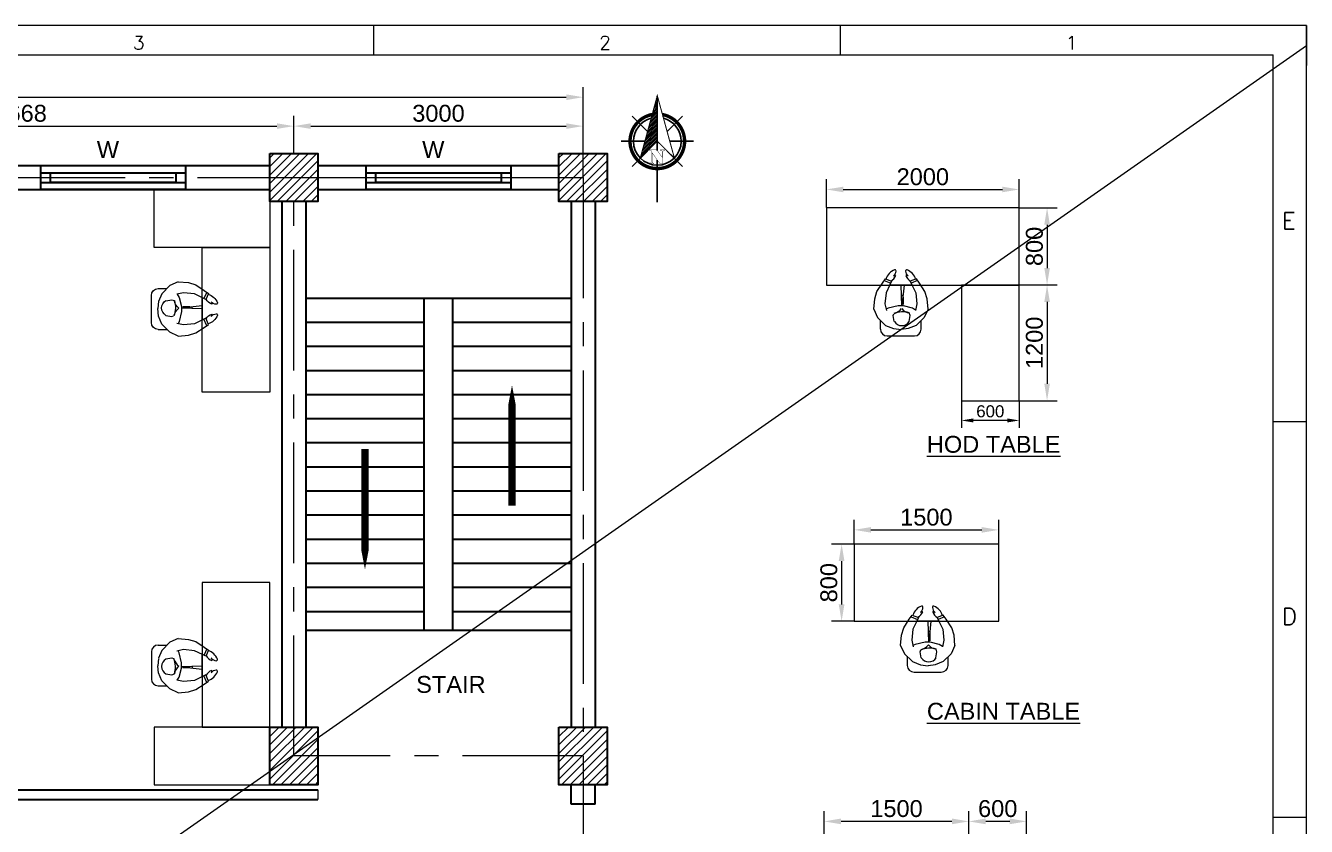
# Model space of a CAD drawing. Header units: millimetres. Extents: x 84042 to 113067, y -120347 to -99823.
# Drawn here: x 99782 to 113067, y -108129 to -99823 of the extents above; entities that cross this region are included whole.
import ezdxf
from ezdxf.enums import TextEntityAlignment as Align

# ---------------------------------------------------------------- set-up
doc = ezdxf.new("R2010")
doc.units = ezdxf.units.MM
doc.header["$MEASUREMENT"] = 0
doc.linetypes.add('CENTER', pattern=[2, 1.25, -0.25, 0.25, -0.25])
doc.layers.get('0').update_dxf_attribs({"color": 255, "lineweight": 25})
doc.layers.add('ceco.net 1', color=7, linetype='Continuous')
for name, color, linetype, lineweight in [('CEN-1', 1, 'CENTER', 18), ('DIM', 7, 'Continuous', 20), ('DIMLINE', 10, 'Continuous', 18), ('MAIN', 3, 'Continuous', 30), ('MAIN-4', 6, 'Continuous', 30), ('SEC', 253, 'Continuous', 15), ('TEXT', 4, 'Continuous', 13), ('TEXT-1', 7, 'Continuous', 20)]:
    doc.layers.add(name, color=color, linetype=linetype, lineweight=lineweight)
doc.styles.add('ROMANS', font='romans.shx')
doc.styles.get("Standard").update_dxf_attribs({"font": ''})
doc.styles.get('Standard').set_extended_font_data('Arial')
doc.dimstyles.new('DIM-50', dxfattribs={"dimscale": 50, "dimtxt": 2.5, "dimasz": 2.5, "dimexe": 1.5, "dimexo": 0.05, "dimgap": 0.6, "dimtad": 1, "dimzin": 9, "dimdsep": 46, "dimtxsty": 'Standard', "dimcen": 0, "dimclrd": 32, "dimclre": 32, "dimadec": 0, "dimazin": 0, "dimtp": 0.1, "dimtm": 0.1, "dimtfac": 0.71, "dimtofl": 0, "dimtmove": 1, "dimatfit": 3, "dimfxl": 1, "dimtolj": 1, "dimtzin": 7, "dimlwd": -1, "dimlwe": -1, "dimarcsym": 1})

# ---------------------------------------------------------------- blocks, each defined once
blk = doc.blocks.new('*D341')
at = {"layer": 'Defpoints', "color": 0, "ltscale": 100, "transparency": 16777216}
for p in [(102564, -100865), (96896, -101148), (102564, -101148)]:
    blk.add_point(p, dxfattribs=at)
at = {"layer": 'DIMLINE', "color": 32, "linetype": 'ByBlock', "ltscale": 100, "transparency": 16777216}
for p, q in [((96896, -101145), (96896, -100760)), ((102564, -101145), (102564, -100760)), ((97071, -100865), (102389, -100865))]:
    blk.add_line(p, q, dxfattribs=at)
at = {"layer": 'DIMLINE', "color": 32, "ltscale": 100, "transparency": 16777216}
for points in [[(97071, -100836), (97071, -100894), (96896, -100865)], [(102389, -100836), (102389, -100894), (102564, -100865)]]:
    blk.add_solid(points, dxfattribs=at)
at = {"layer": 'DIMLINE', "color": 0, "ltscale": 100, "transparency": 16777216, "insert": (99730, -100733), "char_height": 175, "attachment_point": 5}
blk.add_mtext('\\A1;5668', dxfattribs=at)
blk = doc.blocks.new('*D342')
at = {"layer": 'Defpoints', "color": 0, "ltscale": 100, "transparency": 16777216}
for p in [(105564, -100865), (102564, -101148), (105564, -101148)]:
    blk.add_point(p, dxfattribs=at)
at = {"layer": 'DIMLINE', "color": 32, "linetype": 'ByBlock', "ltscale": 100, "transparency": 16777216}
for p, q in [((102564, -101145), (102564, -100760)), ((105564, -101145), (105564, -100760)), ((102739, -100865), (105389, -100865))]:
    blk.add_line(p, q, dxfattribs=at)
at = {"layer": 'DIMLINE', "color": 32, "ltscale": 100, "transparency": 16777216}
for points in [[(102739, -100836), (102739, -100894), (102564, -100865)], [(105389, -100836), (105389, -100894), (105564, -100865)]]:
    blk.add_solid(points, dxfattribs=at)
at = {"layer": 'DIMLINE', "color": 0, "ltscale": 100, "transparency": 16777216, "insert": (104064, -100733), "char_height": 175, "attachment_point": 5}
blk.add_mtext('\\A1;3000', dxfattribs=at)
blk = doc.blocks.new('A4 SHEET')
at = {"layer": 'DIM'}
for p, q in [((15345.06, 1232.71), (13489.34, 1232.71)), ((14726.49, 1232.71), (14726.49, 1213.41)), ((15035.77, 1232.71), (15035.77, 1213.41)), ((15345.06, 1232.71), (15318.55, 1232.71)), ((15345.06, 1232.71), (15345.06, 1206.2)), ((15345.06, -79.55), (15345.06, 1232.71)), ((13509.22, 1213.41), (15322.97, 1213.41)), ((15322.97, -57.46), (15322.97, 1213.41)), ((15322.97, 970.26), (15345.06, 970.26)), ((15322.97, 707.81), (15345.06, 707.81))]:
    blk.add_line(p, q, dxfattribs=at)
at = {"layer": 'DIM', "style": 'ROMANS'}
for s, height, p in [('3', 8.84, (14566.9, 1214.33)), ('2', 8.84, (14876.18, 1214.33)), ('1', 8.84, (15185.47, 1214.33)), ('E', 11.05, (15328.83, 1094.47)), ('D', 11.05, (15328.83, 832.01))]:
    blk.add_text(s, height=height, dxfattribs=at).set_placement(p, align=Align.BOTTOM_LEFT)
blk = doc.blocks.new('*D363')
at = {"layer": 'Defpoints', "color": 0, "ltscale": 100, "transparency": 16777216}
for p in [(105564, -100565), (85564, -101398), (105564, -101398)]:
    blk.add_point(p, dxfattribs=at)
at = {"layer": 'DIMLINE', "color": 32, "linetype": 'ByBlock', "ltscale": 100, "transparency": 16777216}
for p, q in [((85564, -101395), (85564, -100460)), ((85739, -100565), (105389, -100565)), ((105564, -101395), (105564, -100460))]:
    blk.add_line(p, q, dxfattribs=at)
at = {"layer": 'DIMLINE', "color": 32, "ltscale": 100, "transparency": 16777216}
for points in [[(85739, -100536), (85739, -100595), (85564, -100565)], [(105389, -100536), (105389, -100595), (105564, -100565)]]:
    blk.add_solid(points, dxfattribs=at)
at = {"layer": 'DIMLINE', "color": 0, "ltscale": 100, "transparency": 16777216, "insert": (95564, -100434), "char_height": 175, "attachment_point": 5}
blk.add_mtext('\\A1;20000', dxfattribs=at)
blk = doc.blocks.new('*X197')
at = {"color": 0}
for p, q in [((147.35, -409.49), (147.62, -409.23)), ((147.55, -408.76), (147.62, -408.7)), ((145.96, -414.6), (147.62, -412.94)), ((146.16, -413.87), (147.62, -412.41)), ((146.36, -413.14), (147.62, -411.88)), ((146.55, -412.41), (147.62, -411.35)), ((146.75, -411.68), (147.62, -410.82)), ((146.95, -410.95), (147.62, -410.29)), ((147.15, -410.22), (147.62, -409.76)), ((144.56, -419.71), (147.62, -416.65)), ((144.76, -418.98), (147.62, -416.12)), ((144.96, -418.25), (147.62, -415.59)), ((145.16, -417.52), (147.62, -415.06)), ((145.36, -416.79), (147.62, -414.53)), ((145.56, -416.06), (147.62, -414)), ((145.76, -415.33), (147.62, -413.47)), ((143.16, -424.82), (147.62, -420.36)), ((143.36, -424.09), (147.62, -419.83)), ((143.56, -423.36), (147.62, -419.3)), ((143.76, -422.63), (147.62, -418.77)), ((143.96, -421.9), (147.62, -418.24)), ((144.16, -421.17), (147.62, -417.71)), ((144.36, -420.44), (147.62, -417.18)), ((142.76, -426.28), (147.62, -421.42)), ((142.96, -425.55), (147.62, -420.89))]:
    blk.add_line(p, q, dxfattribs=at)
blk = doc.blocks.new('rr')
at = {"layer": 'TEXT', "color": 7}
for p, q in [((298150, -105588), (298068, -105672)), ((298235, -105548), (298150, -105588)), ((298235, -105548), (298342, -105558)), ((298342, -105558), (298419, -105581)), ((298419, -105581), (298507, -105638)), ((297959, -105688), (297959, -105970)), ((298029, -105618), (298123, -105618)), ((298068, -105672), (298034, -105754)), ((298290, -105665), (298221, -105679)), ((298247, -105698), (298235, -105676)), ((298270, -105803), (298247, -105698)), ((298406, -105676), (298290, -105665)), ((298488, -105716), (298406, -105676)), ((298486, -105945), (298486, -105716)), ((298525, -105734), (298488, -105716)), ((298532, -105656), (298504, -105724)), ((298507, -105638), (298551, -105669)), ((298551, -105669), (298525, -105734)), ((298034, -105756), (298024, -105833)), ((298034, -105909), (298024, -105833)), ((298108, -105761), (298170, -105751)), ((298170, -105751), (298189, -105757)), ((298247, -105949), (298270, -105856)), ((298270, -105856), (298270, -105803)), ((298270, -105841), (298486, -105833)), ((298270, -105843), (298486, -105866)), ((298359, -105853), (298285, -105853)), ((298382, -105837), (298382, -105855)), ((298068, -105988), (298034, -105906)), ((298150, -106073), (298068, -105988)), ((298108, -105915), (298170, -105925)), ((298170, -105925), (298198, -105916)), ((298290, -105996), (298221, -105982)), ((298225, -105983), (298247, -105949)), ((298406, -105985), (298290, -105996)), ((298488, -105944), (298406, -105985)), ((298525, -105927), (298488, -105944)), ((298532, -106004), (298504, -105937)), ((298507, -106022), (298551, -105991)), ((298551, -105991), (298525, -105927)), ((298029, -106041), (298117, -106041)), ((298235, -106112), (298150, -106073)), ((298235, -106112), (298342, -106103)), ((298342, -106103), (298419, -106079)), ((298419, -106079), (298507, -106022))]:
    blk.add_line(p, q, dxfattribs=at)
for centre, major_axis, start_param, end_param in [((298029, -105688), (49.8, 49.8), 0.785398, 2.356194), ((298620, -105679), (73.6, 73.6), 2.838638, 3.585677), ((298505, -105817), (105, 105), -0.421869, 0.489767), ((298155, -105840), (63.7, -63.7), 2.898963, 4.955018), ((297966, -105849), (171, 171), -1.068373, -0.39635), ((298371, -105697), (135, 135), 2.703582, 3.183333), ((298315, -105931), (83.5, 83.5), 1.454362, 2.231901), ((298619, -105979), (73.6, -73.6), 2.697508, 3.444547), ((298636, -105956), (55.2, -55.2), 2.426738, 3.215673), ((298571, -105890), (11.6, -11.6), 5.911829, 7.67596), ((298572, -105768), (11.6, 11.6), -1.392775, 0.371356), ((298637, -105702), (55.2, 55.2), 3.067512, 3.856448), ((298632, -105890), (8.31, -8.31), 0.421869, 2.426738), ((298633, -105768), (8.31, 8.31), 3.856448, 5.861316), ((298029, -105970), (49.8, -49.8), 3.926991, 5.497787), ((298504, -105841), (105, -105), 5.793418, 6.705054)]:
    blk.add_ellipse(centre, major_axis=major_axis, ratio=1, start_param=start_param, end_param=end_param, dxfattribs=at)
blk = doc.blocks.new('*D369')
at = {"layer": 'Defpoints', "color": 0, "ltscale": 100, "transparency": 16777216}
for p in [(110088, -101522), (108088, -101713), (110088, -101713)]:
    blk.add_point(p, dxfattribs=at)
at = {"layer": 'DIMLINE', "color": 32, "linetype": 'ByBlock', "ltscale": 100, "transparency": 16777216}
for p, q in [((108088, -101710), (108088, -101417)), ((110088, -101710), (110088, -101417)), ((108263, -101522), (109913, -101522))]:
    blk.add_line(p, q, dxfattribs=at)
at = {"layer": 'DIMLINE', "color": 32, "ltscale": 100, "transparency": 16777216}
for points in [[(108263, -101493), (108263, -101551), (108088, -101522)], [(109913, -101493), (109913, -101551), (110088, -101522)]]:
    blk.add_solid(points, dxfattribs=at)
at = {"layer": 'DIMLINE', "color": 0, "ltscale": 100, "transparency": 16777216, "insert": (109088, -101391), "char_height": 175, "attachment_point": 5}
blk.add_mtext('\\A1;2000', dxfattribs=at)
blk = doc.blocks.new('*D370')
at = {"layer": 'Defpoints', "color": 0, "ltscale": 100, "transparency": 16777216}
for p in [(110088, -101713), (110088, -102513), (110377, -102513)]:
    blk.add_point(p, dxfattribs=at)
at = {"layer": 'DIMLINE', "color": 32, "linetype": 'ByBlock', "ltscale": 100, "transparency": 16777216}
for p, q in [((110091, -101713), (110482, -101713)), ((110377, -101888), (110377, -102338)), ((110091, -102513), (110482, -102513))]:
    blk.add_line(p, q, dxfattribs=at)
at = {"layer": 'DIMLINE', "color": 32, "ltscale": 100, "transparency": 16777216}
for points in [[(110348, -101888), (110406, -101888), (110377, -101713)], [(110348, -102338), (110406, -102338), (110377, -102513)]]:
    blk.add_solid(points, dxfattribs=at)
at = {"layer": 'DIMLINE', "color": 0, "ltscale": 100, "transparency": 16777216, "insert": (110246, -102113), "char_height": 175, "attachment_point": 5, "rotation": 90}
blk.add_mtext('\\A1;800', dxfattribs=at)
blk = doc.blocks.new('*D371')
at = {"layer": 'Defpoints', "color": 0, "ltscale": 100, "transparency": 16777216}
for p in [(110088, -102513), (110088, -103713), (110377, -103713)]:
    blk.add_point(p, dxfattribs=at)
at = {"layer": 'DIMLINE', "color": 32, "linetype": 'ByBlock', "ltscale": 100, "transparency": 16777216}
for p, q in [((110091, -102513), (110482, -102513)), ((110377, -102688), (110377, -103538)), ((110091, -103713), (110482, -103713))]:
    blk.add_line(p, q, dxfattribs=at)
at = {"layer": 'DIMLINE', "color": 32, "ltscale": 100, "transparency": 16777216}
for points in [[(110348, -102688), (110406, -102688), (110377, -102513)], [(110348, -103538), (110406, -103538), (110377, -103713)]]:
    blk.add_solid(points, dxfattribs=at)
at = {"layer": 'DIMLINE', "color": 0, "ltscale": 100, "transparency": 16777216, "insert": (110246, -103113), "char_height": 175, "attachment_point": 5, "rotation": 90}
blk.add_mtext('\\A1;1200', dxfattribs=at)
blk = doc.blocks.new('*D372')
at = {"layer": 'Defpoints', "color": 0, "ltscale": 100, "transparency": 16777216}
for p in [(109488, -103713), (110088, -103713), (109488, -103918)]:
    blk.add_point(p, dxfattribs=at)
at = {"layer": 'DIMLINE', "color": 32, "linetype": 'ByBlock', "ltscale": 100, "transparency": 16777216}
for p, q in [((109488, -103716), (109488, -103993)), ((110088, -103716), (110088, -103993)), ((109963, -103918), (109613, -103918))]:
    blk.add_line(p, q, dxfattribs=at)
at = {"layer": 'DIMLINE', "color": 32, "ltscale": 100, "transparency": 16777216}
for points in [[(109613, -103897), (109613, -103939), (109488, -103918)], [(109963, -103897), (109963, -103939), (110088, -103918)]]:
    blk.add_solid(points, dxfattribs=at)
at = {"layer": 'DIMLINE', "color": 0, "ltscale": 100, "transparency": 16777216, "insert": (109788, -103824), "char_height": 125, "attachment_point": 5}
blk.add_mtext('\\A1;600', dxfattribs=at)
blk = doc.blocks.new('*D379')
at = {"layer": 'Defpoints', "color": 0, "ltscale": 100, "transparency": 16777216}
for p in [(109875, -105053), (108375, -105201), (109875, -105201)]:
    blk.add_point(p, dxfattribs=at)
at = {"layer": 'DIMLINE', "color": 32, "linetype": 'ByBlock', "ltscale": 100, "transparency": 16777216}
for p, q in [((108375, -105197), (108375, -104948)), ((109875, -105197), (109875, -104948)), ((108550, -105053), (109700, -105053))]:
    blk.add_line(p, q, dxfattribs=at)
at = {"layer": 'DIMLINE', "color": 32, "ltscale": 100, "transparency": 16777216}
for points in [[(108550, -105024), (108550, -105082), (108375, -105053)], [(109700, -105024), (109700, -105082), (109875, -105053)]]:
    blk.add_solid(points, dxfattribs=at)
at = {"layer": 'DIMLINE', "color": 0, "ltscale": 100, "transparency": 16777216, "insert": (109125, -104922), "char_height": 175, "attachment_point": 5}
blk.add_mtext('\\A1;1500', dxfattribs=at)
blk = doc.blocks.new('*D380')
at = {"layer": 'Defpoints', "color": 0, "ltscale": 100, "transparency": 16777216}
for p in [(108375, -105201), (108246, -106001), (108375, -106001)]:
    blk.add_point(p, dxfattribs=at)
at = {"layer": 'DIMLINE', "color": 32, "linetype": 'ByBlock', "ltscale": 100, "transparency": 16777216}
for p, q in [((108371, -105201), (108141, -105201)), ((108246, -105376), (108246, -105826)), ((108371, -106001), (108141, -106001))]:
    blk.add_line(p, q, dxfattribs=at)
at = {"layer": 'DIMLINE', "color": 32, "ltscale": 100, "transparency": 16777216}
for points in [[(108216, -105376), (108275, -105376), (108246, -105201)], [(108216, -105826), (108275, -105826), (108246, -106001)]]:
    blk.add_solid(points, dxfattribs=at)
at = {"layer": 'DIMLINE', "color": 0, "ltscale": 100, "transparency": 16777216, "insert": (108114, -105601), "char_height": 175, "attachment_point": 5, "rotation": 90}
blk.add_mtext('\\A1;800', dxfattribs=at)
blk = doc.blocks.new('*D382')
at = {"layer": 'Defpoints', "color": 0, "ltscale": 100, "transparency": 16777216}
for p in [(109565, -108077), (109565, -108225), (110165, -108225)]:
    blk.add_point(p, dxfattribs=at)
at = {"layer": 'DIMLINE', "color": 32, "linetype": 'ByBlock', "ltscale": 100, "transparency": 16777216}
for p, q in [((109565, -108221), (109565, -107972)), ((110165, -108221), (110165, -107972)), ((109990, -108077), (109740, -108077))]:
    blk.add_line(p, q, dxfattribs=at)
at = {"layer": 'DIMLINE', "color": 32, "ltscale": 100, "transparency": 16777216}
for points in [[(109740, -108047), (109740, -108106), (109565, -108077)], [(109990, -108047), (109990, -108106), (110165, -108077)]]:
    blk.add_solid(points, dxfattribs=at)
at = {"layer": 'DIMLINE', "color": 0, "ltscale": 100, "transparency": 16777216, "insert": (109865, -107945), "char_height": 175, "attachment_point": 5}
blk.add_mtext('\\A1;600', dxfattribs=at)
blk = doc.blocks.new('*D383')
at = {"layer": 'Defpoints', "color": 0, "ltscale": 100, "transparency": 16777216}
for p in [(108065, -108077), (108065, -108225), (109565, -108225)]:
    blk.add_point(p, dxfattribs=at)
at = {"layer": 'DIMLINE', "color": 32, "linetype": 'ByBlock', "ltscale": 100, "transparency": 16777216}
for p, q in [((108065, -108221), (108065, -107972)), ((109565, -108221), (109565, -107972)), ((109390, -108077), (108240, -108077))]:
    blk.add_line(p, q, dxfattribs=at)
at = {"layer": 'DIMLINE', "color": 32, "ltscale": 100, "transparency": 16777216}
for points in [[(108240, -108047), (108240, -108106), (108065, -108077)], [(109390, -108047), (109390, -108106), (109565, -108077)]]:
    blk.add_solid(points, dxfattribs=at)
at = {"layer": 'DIMLINE', "color": 0, "ltscale": 100, "transparency": 16777216, "insert": (108815, -107945), "char_height": 175, "attachment_point": 5}
blk.add_mtext('\\A1;1500', dxfattribs=at)

msp = doc.modelspace()

# ---------------------------------------------------------------- hatches: boundary and pattern name
at = {"layer": 'SEC', "ltscale": 100}
h = msp.add_hatch(dxfattribs=at)
h.set_pattern_fill('ANSI31', color=8, scale=500)
h.set_pattern_definition([(45, (35097.5, -82233.595), (-44.194174, 44.194174), [])])
h.paths.add_polyline_path([(102314.261, -101148.317), (102814.261, -101148.317), (102814.261, -101648.317), (102314.261, -101648.317)])
h = msp.add_hatch(dxfattribs=at)
h.set_pattern_fill('ANSI31', color=8, scale=500)
h.set_pattern_definition([(45, (38097.5, -82233.595), (-44.194174, 44.194174), [])])
h.paths.add_polyline_path([(105314.261, -101148.317), (105814.261, -101148.317), (105814.261, -101648.317), (105314.261, -101648.317)])
h = msp.add_hatch(dxfattribs=at)
h.set_pattern_fill('ANSI31', color=8, scale=500)
h.set_pattern_definition([(45, (35097.5, -88233.595), (-44.194174, 44.194174), [])])
h.paths.add_polyline_path([(102314.261, -107098.317), (102814.261, -107098.317), (102814.261, -107698.317), (102314.261, -107698.317)])
h = msp.add_hatch(dxfattribs=at)
h.set_pattern_fill('ANSI31', color=8, scale=500)
h.set_pattern_definition([(45, (38097.5, -88233.595), (-44.194174, 44.194174), [])])
h.paths.add_polyline_path([(105314.261, -107098.317), (105814.261, -107098.317), (105814.261, -107698.317), (105314.261, -107698.317)])

# ---------------------------------------------------------------- linework, layer by layer
at = {"layer": 'ceco.net 1'}
for p, q in [((106334.094, -100549.505), (106334.094, -101118.747)), ((106232.467, -100920.922), (106073.512, -100761.967)), ((106435.721, -100920.922), (106594.676, -100761.967)), ((106204.583, -101022.549), (105958.479, -101022.549)), ((106463.605, -101022.549), (106709.709, -101022.549)), ((106232.467, -101124.176), (106073.512, -101283.131)), ((106334.094, -101216.817), (106334.094, -101653.033)), ((106435.721, -101124.176), (106594.676, -101283.131))]:
    msp.add_line(p, q, dxfattribs=at)
for points, const_width in [([(106156.759, -101197.856), (106334.094, -100549.505), (106510.938, -101195.82), (106334.094, -101022.549), (106156.759, -101197.856)], 10.611), ([(106279.295, -101232.358), (106279.295, -101234.768), (106279.48, -101237.177), (106279.851, -101239.216), (106280.222, -101240.884), (106280.778, -101242.553), (106281.334, -101243.85), (106282.075, -101244.777), (106282.817, -101245.518), (106283.744, -101246.074), (106285.041, -101246.445), (106286.524, -101247.001), (106288.377, -101247.372), (106290.602, -101247.742), (106293.011, -101248.113), (106295.792, -101248.298), (106298.757, -101248.298), (106298.757, -101253.859), (106251.492, -101253.859), (106251.492, -101248.298), (106252.79, -101248.298), (106255.385, -101248.298), (106257.794, -101248.113), (106260.018, -101247.742), (106262.057, -101247.372), (106263.725, -101247.001), (106265.208, -101246.445), (106266.506, -101246.074), (106267.432, -101245.518), (106268.359, -101244.777), (106269.286, -101243.85), (106270.027, -101242.553), (106270.584, -101241.07), (106271.14, -101239.216), (106271.51, -101237.363), (106271.696, -101235.138), (106271.696, -101232.914), (106271.696, -101116.698), (106251.492, -101116.698), (106251.492, -101111.137), (106328.599, -101111.137), (106384.946, -101189.171), (106384.946, -101133.565), (106384.946, -101130.97), (106384.761, -101128.746), (106384.39, -101126.707), (106384.02, -101124.853), (106383.649, -101123.185), (106382.908, -101121.888), (106382.351, -101120.961), (106381.61, -101120.219), (106380.498, -101119.478), (106379.015, -101118.737), (106377.347, -101118.181), (106375.493, -101117.624), (106373.269, -101117.254), (106370.86, -101116.883), (106368.265, -101116.698), (106365.484, -101116.698), (106364.928, -101116.698), (106364.928, -101111.137), (106412.193, -101111.137), (106412.193, -101116.698), (106410.711, -101116.698), (106408.116, -101116.698), (106405.891, -101116.883), (106403.667, -101117.254), (106401.628, -101117.624), (106399.96, -101117.995), (106398.477, -101118.551), (106397.18, -101119.107), (106396.253, -101119.663), (106395.512, -101120.59), (106394.77, -101121.702), (106394.214, -101123.185), (106393.658, -101124.668), (106393.287, -101126.521), (106392.917, -101128.746), (106392.731, -101130.97), (106392.731, -101133.565), (106392.731, -101253.859), (106360.665, -101253.859), (106279.295, -101140.423), (106279.295, -101232.358), (106279.295, -101232.358)], 3.537)]:
    msp.add_lwpolyline(points, dxfattribs=dict(at, const_width=const_width))
at = {"layer": 'ceco.net 1', "const_width": 35.369}
for points in [[(106051.143, -101022.549, 1), (106617.045, -101022.549, 0.359414949), (106387.711, -100744.725, 1)], [(106280.477, -100744.725, 0.359414949), (106051.143, -101022.549, 1)]]:
    msp.add_lwpolyline(points, format="xyb", dxfattribs=at)
at = {"layer": 'ceco.net 1'}
for start, end in [(105.026959, 180), (360, 74.973041), (180, 360)]:
    msp.add_arc((106334.094, -101022.549), 247.582, start, end, dxfattribs=at)
at = {"layer": 'CEN-1', "ltscale": 1000}
for points in [[(85564.261, -101398.317), (105564.261, -101398.317), (105564.261, -114398.317), (85564.261, -114398.317)], [(102564.261, -101398.317), (105564.261, -101398.317), (105564.261, -107398.317), (102564.261, -107398.317)]]:
    msp.add_lwpolyline(points, close=True, dxfattribs=at)
at = {"layer": 'DIMLINE', "ltscale": 100}
for p, q in [((84042.16, -120347.059), (113066.679, -100029.896)), ((102814.261, -107748.317), (102814.261, -107848.317))]:
    msp.add_line(p, q, dxfattribs=at)
for points in [[(104826.761, -103552.627, 0, 250, 0), (104826.761, -104210.935, 75, 75, 0), (104826.761, -104802.627, 75, 75, 0)], [(103301.761, -105464.235, 0, 250, 0), (103301.761, -104805.927, 75, 75, 0), (103301.761, -104214.235, 75, 75, 0)]]:
    msp.add_lwpolyline(points, format="xyseb", dxfattribs=at)
at = {"layer": 'MAIN', "color": 2, "ltscale": 100}
for p, q in [((99939.261, -101348.317), (101439.261, -101348.317)), ((103314.261, -101348.317), (104814.261, -101348.317)), ((99939.261, -101448.317), (101439.261, -101448.317)), ((103314.261, -101448.317), (104814.261, -101448.317))]:
    msp.add_line(p, q, dxfattribs=at)
at = {"layer": 'MAIN', "ltscale": 100}
for points in [[(102314.261, -101148.317), (102814.261, -101148.317), (102814.261, -101648.317), (102314.261, -101648.317)], [(105314.261, -101148.317), (105814.261, -101148.317), (105814.261, -101648.317), (105314.261, -101648.317)], [(102314.261, -107098.317), (102814.261, -107098.317), (102814.261, -107698.317), (102314.261, -107698.317)], [(105314.261, -107098.317), (105814.261, -107098.317), (105814.261, -107698.317), (105314.261, -107698.317)]]:
    msp.add_lwpolyline(points, close=True, dxfattribs=at)
at = {"layer": 'MAIN', "color": 2, "ltscale": 100}
for points in [[(99939.261, -101273.317), (101439.261, -101273.317), (101439.261, -101523.317), (99939.261, -101523.317)], [(100039.261, -101348.317), (101339.261, -101348.317), (101339.261, -101448.317), (100039.261, -101448.317)], [(103314.261, -101273.317), (104814.261, -101273.317), (104814.261, -101523.317), (103314.261, -101523.317)], [(103414.261, -101348.317), (104714.261, -101348.317), (104714.261, -101448.317), (103414.261, -101448.317)]]:
    msp.add_lwpolyline(points, close=True, dxfattribs=at)
at = {"layer": 'MAIN', "color": 0, "lineweight": 20}
for points in [[(101114.261, -101523.317), (102314.261, -101523.317), (102314.261, -102123.317), (101114.261, -102123.317)], [(110087.936, -101713.078), (108087.936, -101713.078), (108087.936, -102513.078), (110087.936, -102513.078)], [(102314.261, -102123.317), (102314.261, -103623.317), (101614.261, -103623.317), (101614.261, -102123.317)], [(109487.936, -102513.078), (109487.936, -103713.078), (110087.936, -103713.078), (110087.936, -102513.078)], [(109874.904, -105200.977), (108374.904, -105200.977), (108374.904, -106000.977), (109874.904, -106000.977)], [(102314.261, -107098.317), (102314.261, -105598.317), (101614.261, -105598.317), (101614.261, -107098.317)], [(101114.261, -107698.317), (102314.261, -107698.317), (102314.261, -107098.317), (101114.261, -107098.317)]]:
    msp.add_lwpolyline(points, close=True, dxfattribs=at)
at = {"layer": 'MAIN-4', "color": 2, "ltscale": 100}
for p, q in [((102689.261, -102648.317), (105439.261, -102648.317)), ((103914.261, -106098.317), (103914.261, -102648.317)), ((104214.261, -106098.317), (104214.261, -102648.317)), ((102689.261, -102898.317), (103914.261, -102898.317)), ((104214.261, -102898.317), (105439.261, -102898.317)), ((102689.261, -103148.317), (103914.261, -103148.317)), ((104214.261, -103148.317), (105439.261, -103148.317)), ((102689.261, -103398.317), (103914.261, -103398.317)), ((104214.261, -103398.317), (105439.261, -103398.317)), ((102689.261, -103648.317), (103914.261, -103648.317)), ((104214.261, -103648.317), (105439.261, -103648.317)), ((102689.261, -103898.317), (103914.261, -103898.317)), ((104214.261, -103898.317), (105439.261, -103898.317)), ((102689.261, -104148.317), (103914.261, -104148.317)), ((104214.261, -104148.317), (105439.261, -104148.317)), ((102689.261, -104398.317), (103914.261, -104398.317)), ((104214.261, -104398.317), (105439.261, -104398.317)), ((102689.261, -104648.317), (103914.261, -104648.317)), ((104214.261, -104648.317), (105439.261, -104648.317)), ((102689.261, -104898.317), (103914.261, -104898.317)), ((104214.261, -104898.317), (105439.261, -104898.317)), ((102689.261, -105148.317), (103914.261, -105148.317)), ((104214.261, -105148.317), (105439.261, -105148.317)), ((102689.261, -105398.317), (103914.261, -105398.317)), ((104214.261, -105398.317), (105439.261, -105398.317)), ((102689.261, -105648.317), (103914.261, -105648.317)), ((104214.261, -105648.317), (105439.261, -105648.317)), ((102689.261, -105898.317), (103914.261, -105898.317)), ((104214.261, -105898.317), (105439.261, -105898.317)), ((105439.261, -106098.317), (102689.261, -106098.317))]:
    msp.add_line(p, q, dxfattribs=at)
at = {"layer": 'MAIN-4', "ltscale": 1000}
for p, q in [((92680.261, -107848.317), (102814.261, -107848.317)), ((92780.261, -107748.317), (102814.261, -107748.317)), ((105689.261, -107898.317), (105439.261, -107898.317))]:
    msp.add_line(p, q, dxfattribs=at)
for points in [[(97146.261, -101273.317), (102314.261, -101273.317)], [(102814.261, -101273.317), (105314.261, -101273.317)], [(97146.261, -101523.317), (102314.261, -101523.317)], [(102814.261, -101523.317), (105314.261, -101523.317)], [(102439.261, -101648.317), (102439.261, -107098.317)], [(102689.261, -101648.317), (102689.261, -107098.317)], [(105439.261, -101648.317), (105439.261, -107098.317)], [(105689.261, -101648.317), (105689.261, -107098.317)], [(105439.261, -107898.317), (105439.261, -107698.317)], [(105689.261, -107898.317), (105689.261, -107698.317)]]:
    msp.add_lwpolyline(points, dxfattribs=at)

# ---------------------------------------------------------------- block references
at = {"layer": 'ceco.net 1', "xscale": 35.36883835641912, "yscale": 35.36883835641912, "zscale": 35.36883835641912, "rotation": 359.9999999999807}
msp.add_blockref('*X197', (101112.929, -86100.681), dxfattribs=at)
at = {"layer": 'DIMLINE', "xscale": 15.64053501541963, "yscale": 15.64053501541963, "zscale": 15.64053501541963}
msp.add_blockref('A4 SHEET', (-126938.292, -119102.854), dxfattribs=at)
at = {"layer": 'MAIN', "linetype": 'ByBlock', "lineweight": 20, "rotation": 89.99999999999999}
for p in [(3030.638, -400999.579), (3309.547, -404487.478)]:
    msp.add_blockref('rr', p, dxfattribs=at)
at = {"layer": 'MAIN', "linetype": 'ByBlock', "lineweight": 20, "xscale": -1, "rotation": 180}
msp.add_blockref('rr', (-196872.239, -208591.169), dxfattribs=at)
at = {"layer": 'MAIN', "linetype": 'ByBlock', "lineweight": 20}
msp.add_blockref('rr', (-196872.239, -630.465), dxfattribs=at)

# ---------------------------------------------------------------- texts
at = {"layer": 'TEXT-1', "char_height": 175, "width": 259.85607, "attachment_point": 9}
for s, insert in [('\\pxqc;W', (100765.261, -101195.904)), ('\\pxqc;W', (104140.261, -101195.904)), ('\\pxqc;STAIR', (104323.02, -106745.952))]:
    msp.add_mtext(s, dxfattribs=dict(at, insert=insert))
at = {"layer": 'TEXT-1', "char_height": 175, "attachment_point": 1}
for s, insert in [('\\pxqc;{\\LHOD TABLE}', (109130.345, -104078.034)), ('\\pxqc;{\\LCABIN TABLE}', (109130.345, -106846.97))]:
    msp.add_mtext(s, dxfattribs=dict(at, insert=insert))

# ---------------------------------------------------------------- dimensions: what is measured, and where the dimension line sits
at = {"layer": 'DIMLINE', "ltscale": 100}
for base, p1, p2, override, picture, middle in [((105564.261, -100565.334), (85564.261, -101398.317), (105564.261, -101398.317), {"dimscale": 70}, '*D363', (95564.261, -100433.984)), ((102564.261, -100864.738), (96896.261, -101148.317), (102564.261, -101148.317), {"dimscale": 70, "dimtofl": 1}, '*D341', (99730.261, -100733.388)), ((105564.261, -100864.738), (102564.261, -101148.317), (105564.261, -101148.317), {"dimscale": 70, "dimtofl": 1}, '*D342', (104064.261, -100733.328)), ((110087.936, -101522.117), (108087.936, -101713.078), (110087.936, -101713.078), {"dimscale": 70}, '*D369', (109087.936, -101390.767)), ((109874.904, -105052.861), (108374.904, -105200.977), (109874.904, -105200.977), {"dimscale": 70}, '*D379', (109124.904, -104921.511)), ((108064.562, -108076.614), (109564.562, -108224.73), (108064.562, -108224.73), {"dimscale": 70}, '*D383', (108814.562, -107945.264)), ((109564.562, -108076.614), (110164.562, -108224.73), (109564.562, -108224.73), {"dimscale": 70}, '*D382', (109864.562, -107945.264))]:
    dim = msp.add_linear_dim(base=base, p1=p1, p2=p2, dimstyle='DIM-50', override=override, dxfattribs=at)
    dim.commit()
    dim.dimension.update_dxf_attribs({"geometry": picture, "text_midpoint": middle})
for base, p1, p2, picture, middle in [((110377.044, -102513.078), (110087.936, -101713.078), (110087.936, -102513.078), '*D370', (110245.694, -102113.078)), ((110377.044, -103713.078), (110087.936, -102513.078), (110087.936, -103713.078), '*D371', (110245.694, -103113.078)), ((108245.56, -106000.977), (108374.904, -105200.977), (108374.904, -106000.977), '*D380', (108114.21, -105600.977))]:
    dim = msp.add_linear_dim(base=base, p1=p1, p2=p2, angle=90, dimstyle='DIM-50', override={"dimscale": 70}, dxfattribs=at)
    dim.commit()
    dim.dimension.update_dxf_attribs({"geometry": picture, "text_midpoint": middle})
dim = msp.add_linear_dim(base=(109487.936, -103918.268), p1=(110087.936, -103713.078), p2=(109487.936, -103713.078), dimstyle='DIM-50', dxfattribs=at)
dim.commit()
dim.dimension.update_dxf_attribs({"geometry": '*D372', "text_midpoint": (109787.936, -103824.446)})

doc.saveas('drawing.dxf')
